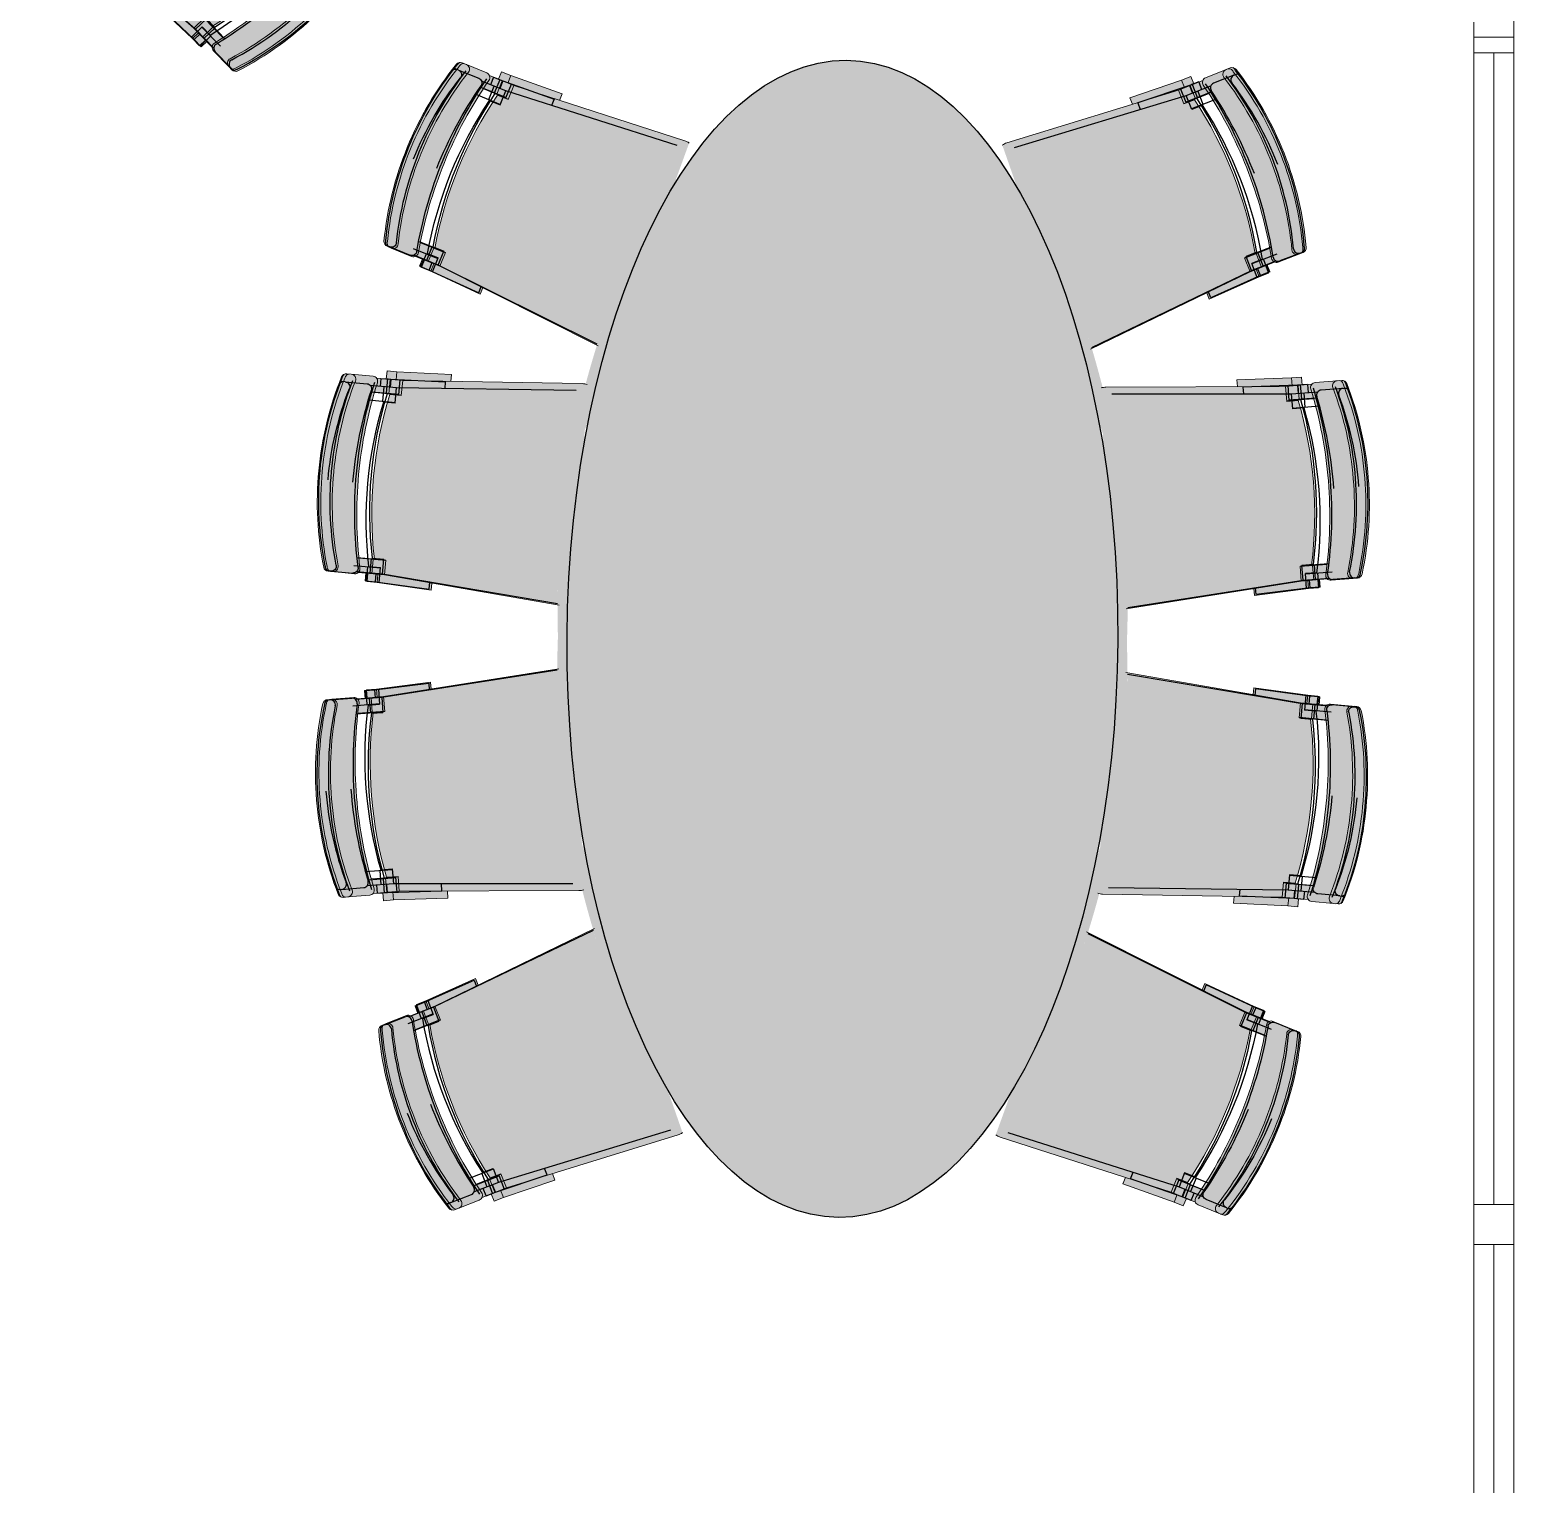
# Model space of a CAD drawing. Header units: millimetres. Extents: x -2729 to 15248, y -12439 to 5292.
# Drawn here: x 8381.5 to 8678.1, y -8536.6 to -8246.1 of the extents above; entities that cross this region are included whole.
import ezdxf

# ---------------------------------------------------------------- set-up
doc = ezdxf.new("R2010")
doc.units = ezdxf.units.MM
doc.layers.add('CAM', color=155, linetype='Continuous', lineweight=15)
doc.layers.add('pencere_Ном_пера__80', color=7, linetype='Continuous', lineweight=13)
doc.layers.add('tefris', color=39, linetype='Continuous')

# ---------------------------------------------------------------- blocks, each defined once
blk = doc.blocks.new('dfgbdf')
at = {"layer": 'tefris', "color": 250, "lineweight": 9}
for p, q in [((-2454111.619684269, 525210.158802735), (-2454111.651142441, 525205.7704439993)), ((-2454111.619684269, 525210.158802735), (-2454111.651142441, 525205.7704439993)), ((-2454111.619684269, 525210.158802735), (-2454111.61313714, 525211.0721156007)), ((-2454072.020701715, 525209.8749354146), (-2454072.052159887, 525205.4865766789)), ((-2454072.020701715, 525209.8749354146), (-2454072.052159887, 525205.4865766789)), ((-2454072.020701715, 525209.8749354146), (-2454072.014154585, 525210.7882482801)), ((-2454111.393876919, 525199.8079857455), (-2454111.356269388, 525205.054168995)), ((-2454108.455731259, 525205.1188426953), (-2454108.493951429, 525199.7871974818)), ((-2454075.256584268, 525204.8808529217), (-2454075.294804439, 525199.5492077086)), ((-2454072.394878949, 525199.528419445), (-2454072.357271417, 525204.7746026947)), ((-2454112.999900517, 525201.1196209646), (-2454113.57778656, 525190.2564495396)), ((-2454112.985563781, 525203.1195695786), (-2454112.999900517, 525201.1196209646)), ((-2454112.999900517, 525201.1196209646), (-2454111.384557405, 525201.1080412957)), ((-2454112.985563781, 525203.1195695786), (-2454111.370220672, 525203.107989909)), ((-2454111.375956003, 525202.3079215129), (-2454108.476030512, 525202.2871332491)), ((-2454108.377466755, 525202.0864215513), (-2454108.393953999, 525199.7864806453)), ((-2454075.378314627, 525201.8498654515), (-2454075.394801869, 525199.5499245452)), ((-2454075.276883522, 525202.0491434757), (-2454072.376958031, 525202.0283552122)), ((-2454070.770216322, 525200.816895326), (-2454072.385559435, 525200.828474995)), ((-2454070.75587959, 525202.8168439397), (-2454072.371222701, 525202.8284236089)), ((-2454070.75587959, 525202.8168439397), (-2454070.770216322, 525200.816895326)), ((-2454070.770216322, 525200.816895326), (-2454070.348128059, 525189.946555534)), ((-2454114.364413285, 525164.5024694676), (-2454111.393876919, 525199.8079857455)), ((-2454111.393876919, 525199.8079857455), (-2454108.393953999, 525199.7864806453)), ((-2454075.394801869, 525199.5499245452), (-2454072.394878949, 525199.528419445)), ((-2454069.8998299, 525163.7397039934), (-2454072.394878949, 525199.528419445)), ((-2454113.57778656, 525190.2564495396), (-2454112.198356299, 525190.2465610235)), ((-2454070.348128059, 525189.946555534), (-2454071.727558321, 525189.95644405))]:
    blk.add_line(p, q, dxfattribs=at)
for centre, radius, start, end in [((-2454092.409191321, 525148.7779265486), 65.89265889045396, 89.45884940670703, 106.2935274857314), ((-2454092.409191321, 525148.7779265486), 65.19265889045396, 89.45884940670703, 106.2935274857314), ((-2454092.112385946, 525148.7757988839), 65.19265889045396, 72.8850311529628, 89.71970926283139), ((-2454092.109199028, 525148.7757760386), 65.89265889045396, 72.8850311529628, 89.71970926283139), ((-2454110.619709962, 525210.1516343682), 1, 179.5892793318425, 285.8993206494205), ((-2454110.95488347, 525210.5468397918), 0.6645643387296895, 128.1842560686453, 174.5564035868221), ((-2454110.613162832, 525211.0649472337), 1, 106.424976356534, 179.5892793318425), ((-2454110.477309588, 525209.903743491), 1.465455548318734, 98.72199400806039, 127.3173746617995), ((-2454092.43093583, 525145.7446062912), 65.92605708526092, 89.4589154703867, 105.7679051027529), ((-2454092.130943537, 525145.7424557811), 65.92605708526092, 73.41065353881503, 89.71964317462334), ((-2454073.020676022, 525209.8821037814), 1, 253.2792379985671, 359.5892793318426), ((-2454073.169802533, 525209.636302729), 1.465455548318734, 51.8611839938373, 80.45656463648214), ((-2454073.014128892, 525210.795416647), 1, 359.5892793318426, 72.75358231075933), ((-2454072.683058072, 525210.2724862649), 0.6645643387296895, 4.622155051725973, 50.99430259902947), ((-2454092.605583447, 525121.3815767524), 85.28971260092196, 89.48851251595534, 102.0700716838015), ((-2454092.305591153, 525121.3794262424), 85.28971260092196, 77.10848695473183, 89.69004613117218), ((-2454110.651168134, 525205.7632756322), 1, 179.5892793318425, 282.1716553241168), ((-2454092.445793999, 525122.746649585), 80.92352941175771, 77.82438813700311, 101.3541705151467), ((-2454073.052134194, 525205.4937450454), 1, 257.0069033155113, 359.5892793318426), ((-2454072.892565872, 525163.5310621646), 3, 344.9838835373608, 3.987984671885633)]:
    blk.add_arc(centre, radius, start, end, dxfattribs=at)
blk = doc.blocks.new('cvbncvn')
at = {"layer": 'tefris'}
h = blk.add_hatch(color=33, dxfattribs=at)
h.set_gradient(color1=(172, 159, 128), one_color=1, tint=1, name='CYLINDER')
h.paths.add_polyline_path([(-2451154.223689083, 524897.2262711371, 0.3305505333251211), (-2451154.332949031, 524898.413216793), (-2451154.680639513, 524898.8005914476, -0.2427438629334576), (-2451154.527526212, 524898.210772224, -0.119052518395025), (-2451154.823199974, 524897.5894230508, -0.0735875389792936), (-2451167.058852123, 524882.9412619113, -0.0735875389735171), (-2451182.964544087, 524872.3919125733, -0.1190525126681235), (-2451183.61465743, 524872.1664123167, -0.2196094287040335), (-2451184.143245594, 524872.3417789476), (-2451183.834899048, 524871.9974081721, 0.3305455976475086), (-2451182.667198117, 524871.7582049319, 0.0735875385497968), (-2451166.590720377, 524882.4208268367, 0.0735875387030554)])
edge = h.paths.add_edge_path()
edge.add_ellipse((-2451288.835638838, 524924.1477155834), major_axis=(114.0452383263674, 51.17307509851923), ratio=0.4265283154215424, start_angle=297.7073354583348, end_angle=323.01772509326184, ccw=False)
edge.add_line((-2451216.485709845, 524904.8751427546), (-2451191.124070725, 524880.5879071507))
edge.add_line((-2451191.124070726, 524880.5879071505), (-2451188.889073622, 524882.589103779))
edge.add_line((-2451188.889073621, 524882.5891037792), (-2451187.354822873, 524880.875605999))
edge.add_arc((-2451227.909625441, 524950.9036403928), 80.92352941115509, 300.0760928002907, 323.6058751605984)
edge.add_line((-2451162.769854727, 524902.8887689075), (-2451164.304105476, 524904.6022666876))
edge.add_line((-2451164.304105475, 524904.6022666874), (-2451162.06910837, 524906.603463316))
edge.add_line((-2451162.06910837, 524906.6034633163), (-2451183.880094764, 524935.0874640178))
edge.add_arc((-2451186.261993427, 524933.263578396), 3.000000000802633, 37.44227862472864, 56.43971649156172)
h.paths.add_polyline_path([(-2451187.118360303, 524877.4850196771, 0.4790289221056363), (-2451187.37153479, 524875.9472302572), (-2451184.444154244, 524872.6778428579, -0.500271849319481), (-2451184.130153677, 524874.24726106, 0.07128175433068201), (-2451168.591916908, 524884.6558239107, 0.0712817547301692), (-2451156.536633469, 524898.9542548573, -0.5002619448420746), (-2451154.94221361, 524899.0936619595), (-2451157.869590585, 524902.3630453721, 0.4790207402578018), (-2451159.425883433, 524902.2806184784, -0.0549629285443206), (-2451171.927218796, 524888.3807902053, -0.054962927260355)])
h.paths.add_polyline_path([(-2451167.058852123, 524882.9412619113, 0.0735875389792797), (-2451154.823199974, 524897.5894230508, 0.1254224069759553), (-2451154.520412075, 524898.2468661688, 0.2281353875295868), (-2451154.680639513, 524898.8005914476), (-2451154.942192469, 524899.0936383482), (-2451154.942213605, 524899.0936619535, 0.4988503369004011), (-2451156.534240337, 524898.9580878789, -0.071298977506095), (-2451168.591916908, 524884.6558239107, -0.0712989770642944), (-2451184.134226765, 524874.2453042809, 0.4988602312897345), (-2451184.444154244, 524872.6778428579), (-2451184.143245592, 524872.3417789467, 0.205143870496195), (-2451183.651315112, 524872.1633134165, 0.1254224130629383), (-2451182.964544087, 524872.3919125733, 0.0735875389735347)])
h.paths.add_polyline_path([(-2451198.054109539, 524887.2243664347), (-2451199.081810155, 524886.3041723972), (-2451191.460286161, 524878.5417747207), (-2451190.256826182, 524879.6193421354), (-2451191.124070726, 524880.5879071505)])
h.paths.add_polyline_path([(-2451166.874928807, 524915.141928935), (-2451167.902629425, 524914.2217348977), (-2451162.06910837, 524906.6034633163), (-2451161.201863828, 524905.634898301), (-2451159.99840385, 524906.7124657155)])
h.paths.add_polyline_path([(-2451159.867732742, 524904.1449002314), (-2451158.664272762, 524905.2224676466), (-2451159.99840385, 524906.7124657155), (-2451161.201863828, 524905.634898301)])
h.paths.add_polyline_path([(-2451190.256826182, 524879.6193421354), (-2451191.460286161, 524878.5417747207), (-2451190.126155076, 524877.0517766511), (-2451188.922695097, 524878.1293440654)])
h.paths.add_polyline_path([(-2451187.295909667, 524880.6598996383), (-2451189.456406869, 524878.7254095636), (-2451187.624432733, 524876.6794052729, -0.2540112033113549), (-2451187.115305681, 524877.4867379908, 0.0059357257269831), (-2451185.362357831, 524878.5004502899)])
h = blk.add_hatch(color=33, dxfattribs=at)
h.set_gradient(color1=(172, 159, 128), one_color=1, tint=1, name='CYLINDER')
h.paths.add_polyline_path([(-2451164.229605571, 524904.6689732422), (-2451162.561941715, 524902.8064756553), (-2451160.401444513, 524904.7409657293), (-2451162.06910837, 524906.6034633163)])
h.paths.add_polyline_path([(-2451160.401444513, 524904.7409657293), (-2451162.561941715, 524902.8064756553), (-2451160.628389878, 524900.6470263066, 0.0059357249099136), (-2451159.427927786, 524902.2777710517, -0.254011277546088), (-2451158.569470377, 524902.6949614374)])
h.paths.add_polyline_path([(-2451191.124070725, 524880.5879071504), (-2451189.456406869, 524878.7254095636), (-2451187.295909667, 524880.6598996382), (-2451188.963573525, 524882.5223972248)])
at = {"layer": 'tefris', "color": 250, "xscale": -1, "rotation": 221.4302633063476}
blk.add_blockref('dfgbdf', (-958721.3848934338, 2542560.35672698), dxfattribs=at)
blk = doc.blocks.new('dfghjfgjhfhgj')
at = {"layer": 'tefris'}
for p, q in [((-2450693.663445101, 526828.6160768777), (-2450657.893534597, 526825.8645453006)), ((-2450667.46048046, 526827.979929916), (-2450667.46048046, 526826.6004642129)), ((-2450656.593445645, 526827.479929916), (-2450667.46048046, 526827.979929916)), ((-2450658.446911117, 526824.5633242043), (-2450658.446911117, 526827.5633242043)), ((-2450657.893534597, 526822.8645453005), (-2450657.893534597, 526825.8645453006)), ((-2450657.893534597, 526825.8645453006), (-2450652.647216554, 526825.8645453006)), ((-2450654.593445644, 526827.479929916), (-2450656.593445645, 526827.479929916)), ((-2450656.593445645, 526827.479929916), (-2450656.593445645, 526825.8645453006)), ((-2450655.946911117, 526824.6633242043), (-2450655.946911117, 526827.5633242043)), ((-2450655.393534598, 526822.9645453003), (-2450655.393534598, 526825.8645453006)), ((-2450654.593445644, 526827.479929916), (-2450654.593445644, 526825.8645453006)), ((-2450647.544602222, 526826.1645453004), (-2450651.933073711, 526826.1645453004)), ((-2450647.544602222, 526826.1645453004), (-2450651.933073711, 526826.1645453004)), ((-2450647.544602222, 526826.1645453004), (-2450646.63126589, 526826.1645453004)), ((-2450653.115128913, 526824.6633242043), (-2450658.446911117, 526824.6633242043)), ((-2450656.146911117, 526824.5633242043), (-2450658.446911117, 526824.5633242043)), ((-2450652.561752394, 526822.9645453003), (-2450657.893534597, 526822.9645453003)), ((-2450655.593534597, 526822.8645453005), (-2450657.893534597, 526822.8645453005)), ((-2450656.146911117, 526791.5633242044), (-2450658.446911117, 526791.5633242044)), ((-2450658.446911117, 526788.5633242043), (-2450658.446911117, 526791.5633242044)), ((-2450653.115128913, 526791.4633242043), (-2450658.446911117, 526791.4633242043)), ((-2450655.946911117, 526788.5633242043), (-2450655.946911117, 526791.4633242043)), ((-2450693.772814181, 526785.8459470455), (-2450658.446911117, 526788.5633242043)), ((-2450668.01385698, 526786.4479395889), (-2450668.01385698, 526787.8274052918)), ((-2450658.446911117, 526788.5633242043), (-2450653.200593073, 526788.5633242043)), ((-2450655.593534597, 526789.8645453005), (-2450657.893534597, 526789.8645453005)), ((-2450657.893534597, 526786.8645453005), (-2450657.893534597, 526789.8645453005)), ((-2450652.561752394, 526789.7645453005), (-2450657.893534597, 526789.7645453005)), ((-2450657.146822164, 526786.947939589), (-2450657.146822164, 526788.5633242043)), ((-2450655.393534598, 526786.8645453005), (-2450655.393534598, 526789.7645453005)), ((-2450655.146822164, 526786.947939589), (-2450655.146822164, 526788.5633242043)), ((-2450648.097978742, 526788.2633242044), (-2450652.486450231, 526788.2633242044)), ((-2450648.097978742, 526788.2633242044), (-2450652.486450231, 526788.2633242044)), ((-2450648.097978742, 526788.2633242044), (-2450647.18464241, 526788.2633242044)), ((-2450657.146822164, 526786.947939589), (-2450668.01385698, 526786.4479395889)), ((-2450655.146822164, 526786.947939589), (-2450657.146822164, 526786.947939589))]:
    blk.add_line(p, q, dxfattribs=at)
for centre, radius, start, end in [((-2450736.736623718, 526808.2133242043), 85.28971260092196, 359.8992332000628, 12.48079236286419), ((-2450651.933073711, 526825.1645453004), 1, 90, 192.5823760047524), ((-2450712.372968202, 526808.2133242043), 65.92605708526092, 359.8696361555814, 16.17862578389171), ((-2450647.544602222, 526825.1645453004), 1, 90, 196.3100413307321), ((-2450648.344842472, 526826.7159635152), 1.465455548318734, 9.13271468402902, 37.72809534255547), ((-2450647.1518096, 526825.4993561715), 0.6645643387296895, 38.59497673383628, 84.96712426087498), ((-2450709.339570007, 526808.2101372029), 65.19265889045396, 359.8695700747031, 16.70424816845666), ((-2450647.791465952, 526825.0171846115), 1.465455548318734, 9.132714684031088, 37.72809534255547), ((-2450735.370440529, 526808.0633242043), 80.92352941175771, 348.235108819604, 11.76489118039605), ((-2450734.817064009, 526806.3645453005), 80.92352941175771, 348.2351088196013, 11.76489118039871), ((-2450736.1832472, 526806.5145453005), 85.28971260092196, 359.899233200076, 12.48079236286419), ((-2450711.819591683, 526806.5145453005), 65.92605708526092, 359.8696361555814, 16.17862578389534), ((-2450736.736623718, 526807.9133242043), 85.28971260092196, 347.5192076371359, 0.1007667999371034), ((-2450712.372968202, 526807.9133242043), 65.92605708526092, 343.8213742161082, 0.1303638444186277), ((-2450709.339570007, 526807.9133242043), 65.19265889045396, 343.2957518315433, 0.1304299252968763), ((-2450652.486450231, 526789.2633242044), 1, 167.4176239952504, 270), ((-2450648.097978742, 526789.2633242044), 1, 163.6899586692678, 270), ((-2450647.705186118, 526788.9253263319), 0.6645643387296895, 275.032875739125, 321.4050232661739), ((-2450648.344842472, 526789.4074978919), 1.465455548318734, 322.2719046574445, 350.867285315971)]:
    blk.add_arc(centre, radius, start, end, dxfattribs=at)
at = {"layer": 'tefris', "rotation": 48.36728481575136}
blk.add_blockref('cvbncvn', (-429896.7720350572, 2010148.912928215), dxfattribs=at)
blk = doc.blocks.new('hhhherq')
at = {"layer": 'tefris', "true_color": 0x707070}
h = blk.add_hatch(color=8, dxfattribs=at)
h.set_gradient(color1=(73, 53, 19), tint=0.2300000041723251, name='HEMISPHERICAL')
edge = h.paths.add_edge_path()
edge.add_ellipse((6997.485203752464, 4148.628459936474), major_axis=(-3.2e-15, -115.5488616340444), ratio=0.4759891116382511, start_angle=0, end_angle=359.9999999999999)
blk.add_ellipse((6997.485203752464, 4148.628459936474), major_axis=(-3.2e-15, -115.5488616340444), ratio=0.4759891116382511)
at = {"layer": 'tefris'}
for p, xscale, rotation in [((-2464964.501386277, 420201.7292275786), -1, 338.3159388244064), ((-2479173.434872905, -316220.5996376893), -0.9999999999999998, 355.211668440645), ((2493168.405280415, 324517.8565575148), -1, 175.2116684406438), ((2478959.471793773, -411904.4723077529), -1, 158.3159388244053)]:
    blk.add_blockref('dfghjfgjhfhgj', p, dxfattribs=dict(at, xscale=xscale, rotation=rotation))
for p, rotation in [((2478959.471793768, 420201.7292276535), 21.6840611755953), ((2493168.405280419, -316220.5996376137), 4.788331559356873), ((-2479173.434872908, 324517.8565575339), 184.7883315593557), ((-2464964.501386272, -411904.4723077339), 201.6840611755941)]:
    blk.add_blockref('dfghjfgjhfhgj', p, dxfattribs=dict(at, rotation=rotation))
blk = doc.blocks.new('jkjk')
at = {"layer": 'tefris'}
h = blk.add_hatch(color=39, dxfattribs=at)
h.set_gradient(color1=(73, 53, 19), color2=(234, 212, 174), one_color=1, tint=0.800000011920929, name='CYLINDER')
edge = h.paths.add_edge_path()
edge.add_arc((86951.94184338255, 47415.94828580628), 40, 0, 360)
blk.add_circle((86951.94184338255, 47415.94828580628), 40, dxfattribs=at)
at = {"layer": 'tefris', "xscale": -1}
for p, rotation in [((-1990906.6507795, 1449589.695592909), 313.8562429192313), ((-1315221.805463721, -2030442.644337077), 43.85624291894896)]:
    blk.add_blockref('dfghjfgjhfhgj', p, dxfattribs=dict(at, rotation=rotation))
at = {"layer": 'tefris'}
for p, rotation in [((2219121.154837472, 1365536.578476441), 43.85624291894896), ((1405072.572034018, -2084753.264708283), 313.8562429192313)]:
    blk.add_blockref('dfghjfgjhfhgj', p, dxfattribs=dict(at, rotation=rotation))

msp = doc.modelspace()

# ---------------------------------------------------------------- linework, layer by layer
at = {"layer": 'CAM', "linetype": 'Continuous'}
for p, q in [((8673.959800353388, -8250.707860454888), (8673.959800353388, -8480.710654220886)), ((8673.959800353388, -8488.71064289171), (8673.959800353417, -8697.813698385964))]:
    msp.add_line(p, q, dxfattribs=at)
at = {"layer": 'pencere_Ном_пера__80', "linetype": 'Continuous'}
for p, q in [((8677.959794675173, -8240.46972263405), (8677.959794675187, -8705.813687055952)), ((8669.9598060025, -8244.61253903032), (8669.959806002526, -8705.813687055945)), ((8670.053297792674, -8247.55913189736), (8678.0532864799, -8247.55913189736)), ((8669.9598060025, -8250.707860454895), (8677.959794675173, -8250.707860454888)), ((8677.959794675173, -8480.710654220893), (8669.9598060025, -8480.710654220893)), ((8677.959794675198, -8488.710642891703), (8669.9598060025, -8488.710642891703))]:
    msp.add_line(p, q, dxfattribs=at)

# ---------------------------------------------------------------- block references
msp.add_blockref('jkjk', (-78572.88139393248, -55600.80013939389))
at = {"rotation": 179.619287609618}
msp.add_blockref('hhhherq', (15568.74690749992, -4265.703649818628), dxfattribs=at)

doc.saveas('drawing.dxf')
